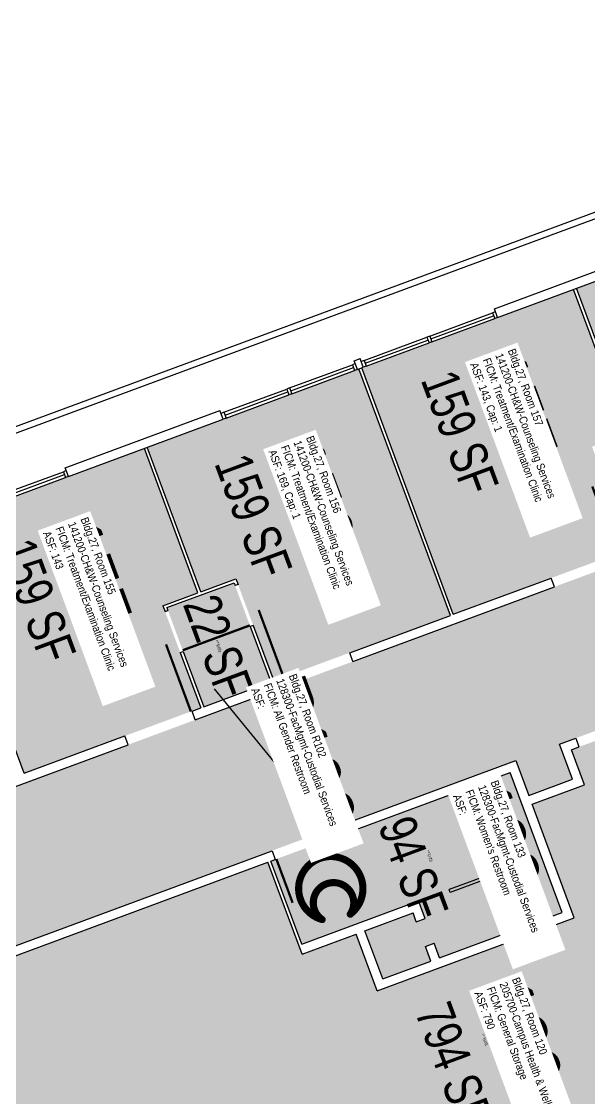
# Model space of a CAD drawing. Header units: inches. Extents: x 69209348 to 69213394, y 27661369 to 27664919.
# Drawn here: x 69210880 to 69211245, y 27662407 to 27663099 of the extents above; entities that cross this region are included whole.
import ezdxf
from ezdxf.enums import TextEntityAlignment as Align

# ---------------------------------------------------------------- set-up
doc = ezdxf.new("R2010")
doc.units = ezdxf.units.IN
doc.header["$LTSCALE"] = 100
doc.header["$MEASUREMENT"] = 0
doc.layers.get('0').update_dxf_attribs({"linetype": 'CONTINUOUS'})
for name, color, linetype in [('A-DOOR', 2, 'CONTINUOUS'), ('A-GLAZ', 1, 'CONTINUOUS'), ('A-IDEN-ICON', 4, 'CONTINUOUS'), ('A-IDEN-RNUM', 7, 'CONTINUOUS'), ('A-IDEN-SNUM', 4, 'CONTINUOUS'), ('A-IDEN-VNUM', 4, 'CONTINUOUS'), ('A-ROOF', 2, 'CONTINUOUS'), ('A-WALL', 5, 'CONTINUOUS'), ('AREA-TEXT', 3, 'CONTINUOUS'), ('Rooms-Category-Color', 7, 'CONTINUOUS'), ('Rooms-College-Color', 7, 'CONTINUOUS'), ('Rooms-Department-Color', 7, 'CONTINUOUS'), ('Rooms-Division-Color', 7, 'CONTINUOUS'), ('Rooms-Information', 7, 'CONTINUOUS')]:
    doc.layers.add(name, color=color, linetype=linetype)
doc.styles.add('CP_AREA', font='arial.ttf', dxfattribs={"height": 15})
doc.styles.add('CP_ROOMSNUMBER', font='arial.ttf', dxfattribs={"height": 1})
doc.styles.add('CP_ROOMVNUMBER', font='arial.ttf', dxfattribs={"width": 0.85, "height": 0.075})

# ---------------------------------------------------------------- blocks, each defined once
blk = doc.blocks.new('CPBATH')
at = {"color": 0, "linetype": 'ByBlock', "const_width": 0.0127}
for points in [[(0.0571, 0.0168, 0.861492), (-0.0551, 0, 1)], [(0.0571, 0.0168, 0.729002), (-0.0084, -0.0042, 1)], [(-0.0551, 0, 0.726902), (0.0487, -0.0337, 1)], [(-0.0084, -0.0042, 0.609468), (0.0487, -0.0337, 1)]]:
    blk.add_lwpolyline(points, format="xyb", dxfattribs=at)
at = {"color": 0, "linetype": 'ByBlock', "const_width": 0.00637}
for points in [[(0.0544, 0.0152, 1), (0.0599, 0.0184, 1)], [(0.0459, -0.0353, 1), (0.0515, -0.0321, 1)]]:
    blk.add_lwpolyline(points, format="xyb", close=True, dxfattribs=at)

msp = doc.modelspace()

# ---------------------------------------------------------------- hatches: boundary and pattern name
at = {"layer": 'Rooms-Category-Color', "true_color": 0xadadad}
for points in [[(69210880.39, 27662142.55), (69210761.86, 27662462.29), (69210645.59, 27662419.19), (69210612.23, 27662509.2), (69212059.96, 27663045.87), (69212093.32, 27662955.86), (69211226, 27662634.34), (69211234.34, 27662611.84), (69211206.21, 27662601.41), (69211197.87, 27662623.92), (69210826.56, 27662486.27), (69210945.09, 27662166.53)], [(69210997.39, 27662658.38), (69210973.75, 27662722.14), (69211016.89, 27662738.13), (69211040.52, 27662674.37)], [(69211112.37, 27662483.44), (69211100.89, 27662514.38), (69211131.84, 27662525.85), (69211133.92, 27662520.22), (69211139.55, 27662522.31), (69211135.38, 27662533.56), (69211060.37, 27662505.75), (69211040.55, 27662559.2), (69211194.33, 27662616.2), (69211227.7, 27662526.19), (69211196.75, 27662514.72), (69211183.2, 27662551.29), (69211177.57, 27662549.2), (69211191.13, 27662512.63), (69211148.93, 27662496.99), (69211145.46, 27662506.37), (69211139.83, 27662504.28), (69211143.31, 27662494.91)]]:
    msp.add_hatch(color=253, dxfattribs=at).paths.add_polyline_path(points)
at = {"layer": 'Rooms-Category-Color', "true_color": 0x80bc67}
for points in [[(69211318.06, 27662777.25), (69211293.73, 27662842.89), (69211271.23, 27662834.55), (69211236.82, 27662927.37), (69211372.78, 27662977.77), (69211431.52, 27662819.31)], [(69211157.73, 27662717.82), (69211098.99, 27662876.28), (69211234.94, 27662926.68), (69211269.36, 27662833.85), (69211246.85, 27662825.51), (69211271.18, 27662759.87)], [(69211042.4, 27662675.06), (69211018.07, 27662740.7), (69210995.56, 27662732.36), (69210961.15, 27662825.19), (69211097.11, 27662875.59), (69211155.85, 27662717.12)], [(69210882.06, 27662615.63), (69210823.32, 27662774.09), (69210959.28, 27662824.49), (69210993.69, 27662731.66), (69210971.18, 27662723.32), (69210995.51, 27662657.69)]]:
    msp.add_hatch(color=83, dxfattribs=at).paths.add_polyline_path(points)
at = {"layer": 'Rooms-Category-Color', "true_color": 0xe3c5e1}
msp.add_hatch(color=254, dxfattribs=at).paths.add_polyline_path([(69211306.85, 27662657.91), (69211268.4, 27662643.66), (69211238.4, 27662632.54), (69211233.71, 27662630.8), (69211242.05, 27662608.3), (69211208.3, 27662595.79), (69211235.41, 27662522.65), (69211108.82, 27662475.73), (69211095.27, 27662512.29), (69211060.58, 27662499.43), (69211038.68, 27662558.51), (69210834.27, 27662482.73), (69210870.07, 27662386.15), (69210886.06, 27662343.02), (69210908.31, 27662283.01), (69211186.79, 27662386.24), (69211227.11, 27662277.48), (69211300.24, 27662304.59), (69211332.12, 27662316.41), (69211421.2, 27662349.43)])
at = {"layer": 'Rooms-College-Color', "true_color": 0xadadad}
for points in [[(69210880.39, 27662142.55), (69210761.86, 27662462.29), (69210645.59, 27662419.19), (69210612.23, 27662509.2), (69212059.96, 27663045.87), (69212093.32, 27662955.86), (69211226, 27662634.34), (69211234.34, 27662611.84), (69211206.21, 27662601.41), (69211197.87, 27662623.92), (69210826.56, 27662486.27), (69210945.09, 27662166.53)], [(69210997.39, 27662658.38), (69210973.75, 27662722.14), (69211016.89, 27662738.13), (69211040.52, 27662674.37)], [(69211112.37, 27662483.44), (69211100.89, 27662514.38), (69211131.84, 27662525.85), (69211133.92, 27662520.22), (69211139.55, 27662522.31), (69211135.38, 27662533.56), (69211060.37, 27662505.75), (69211040.55, 27662559.2), (69211194.33, 27662616.2), (69211227.7, 27662526.19), (69211196.75, 27662514.72), (69211183.2, 27662551.29), (69211177.57, 27662549.2), (69211191.13, 27662512.63), (69211148.93, 27662496.99), (69211145.46, 27662506.37), (69211139.83, 27662504.28), (69211143.31, 27662494.91)]]:
    msp.add_hatch(color=253, dxfattribs=at).paths.add_polyline_path(points)
at = {"layer": 'Rooms-College-Color', "true_color": 0x80bc67}
for points in [[(69211318.06, 27662777.25), (69211293.73, 27662842.89), (69211271.23, 27662834.55), (69211236.82, 27662927.37), (69211372.78, 27662977.77), (69211431.52, 27662819.31)], [(69211157.73, 27662717.82), (69211098.99, 27662876.28), (69211234.94, 27662926.68), (69211269.36, 27662833.85), (69211246.85, 27662825.51), (69211271.18, 27662759.87)], [(69211042.4, 27662675.06), (69211018.07, 27662740.7), (69210995.56, 27662732.36), (69210961.15, 27662825.19), (69211097.11, 27662875.59), (69211155.85, 27662717.12)], [(69210882.06, 27662615.63), (69210823.32, 27662774.09), (69210959.28, 27662824.49), (69210993.69, 27662731.66), (69210971.18, 27662723.32), (69210995.51, 27662657.69)], [(69211306.85, 27662657.91), (69211268.4, 27662643.66), (69211238.4, 27662632.54), (69211233.71, 27662630.8), (69211242.05, 27662608.3), (69211208.3, 27662595.79), (69211235.41, 27662522.65), (69211108.82, 27662475.73), (69211095.27, 27662512.29), (69211060.58, 27662499.43), (69211038.68, 27662558.51), (69210834.27, 27662482.73), (69210870.07, 27662386.15), (69210886.06, 27662343.02), (69210908.31, 27662283.01), (69211186.79, 27662386.24), (69211227.11, 27662277.48), (69211300.24, 27662304.59), (69211332.12, 27662316.41), (69211421.2, 27662349.43)]]:
    msp.add_hatch(color=83, dxfattribs=at).paths.add_polyline_path(points)
at = {"layer": 'Rooms-Department-Color', "true_color": 0xacacac}
for points in [[(69210880.39, 27662142.55), (69210761.86, 27662462.29), (69210645.59, 27662419.19), (69210612.23, 27662509.2), (69212059.96, 27663045.87), (69212093.32, 27662955.86), (69211226, 27662634.34), (69211234.34, 27662611.84), (69211206.21, 27662601.41), (69211197.87, 27662623.92), (69210826.56, 27662486.27), (69210945.09, 27662166.53)], [(69210997.39, 27662658.38), (69210973.75, 27662722.14), (69211016.89, 27662738.13), (69211040.52, 27662674.37)], [(69211112.37, 27662483.44), (69211100.89, 27662514.38), (69211131.84, 27662525.85), (69211133.92, 27662520.22), (69211139.55, 27662522.31), (69211135.38, 27662533.56), (69211060.37, 27662505.75), (69211040.55, 27662559.2), (69211194.33, 27662616.2), (69211227.7, 27662526.19), (69211196.75, 27662514.72), (69211183.2, 27662551.29), (69211177.57, 27662549.2), (69211191.13, 27662512.63), (69211148.93, 27662496.99), (69211145.46, 27662506.37), (69211139.83, 27662504.28), (69211143.31, 27662494.91)]]:
    msp.add_hatch(color=253, dxfattribs=at).paths.add_polyline_path(points)
at = {"layer": 'Rooms-Department-Color', "true_color": 0x604aed}
for points in [[(69211318.06, 27662777.25), (69211293.73, 27662842.89), (69211271.23, 27662834.55), (69211236.82, 27662927.37), (69211372.78, 27662977.77), (69211431.52, 27662819.31)], [(69211157.73, 27662717.82), (69211098.99, 27662876.28), (69211234.94, 27662926.68), (69211269.36, 27662833.85), (69211246.85, 27662825.51), (69211271.18, 27662759.87)], [(69211042.4, 27662675.06), (69211018.07, 27662740.7), (69210995.56, 27662732.36), (69210961.15, 27662825.19), (69211097.11, 27662875.59), (69211155.85, 27662717.12)], [(69210882.06, 27662615.63), (69210823.32, 27662774.09), (69210959.28, 27662824.49), (69210993.69, 27662731.66), (69210971.18, 27662723.32), (69210995.51, 27662657.69)], [(69211306.85, 27662657.91), (69211268.4, 27662643.66), (69211238.4, 27662632.54), (69211233.71, 27662630.8), (69211242.05, 27662608.3), (69211208.3, 27662595.79), (69211235.41, 27662522.65), (69211108.82, 27662475.73), (69211095.27, 27662512.29), (69211060.58, 27662499.43), (69211038.68, 27662558.51), (69210834.27, 27662482.73), (69210870.07, 27662386.15), (69210886.06, 27662343.02), (69210908.31, 27662283.01), (69211186.79, 27662386.24), (69211227.11, 27662277.48), (69211300.24, 27662304.59), (69211332.12, 27662316.41), (69211421.2, 27662349.43)]]:
    msp.add_hatch(color=173, dxfattribs=at).paths.add_polyline_path(points)
at = {"layer": 'Rooms-Division-Color', "true_color": 0xadadad}
for points in [[(69210880.39, 27662142.55), (69210761.86, 27662462.29), (69210645.59, 27662419.19), (69210612.23, 27662509.2), (69212059.96, 27663045.87), (69212093.32, 27662955.86), (69211226, 27662634.34), (69211234.34, 27662611.84), (69211206.21, 27662601.41), (69211197.87, 27662623.92), (69210826.56, 27662486.27), (69210945.09, 27662166.53)], [(69210997.39, 27662658.38), (69210973.75, 27662722.14), (69211016.89, 27662738.13), (69211040.52, 27662674.37)], [(69211112.37, 27662483.44), (69211100.89, 27662514.38), (69211131.84, 27662525.85), (69211133.92, 27662520.22), (69211139.55, 27662522.31), (69211135.38, 27662533.56), (69211060.37, 27662505.75), (69211040.55, 27662559.2), (69211194.33, 27662616.2), (69211227.7, 27662526.19), (69211196.75, 27662514.72), (69211183.2, 27662551.29), (69211177.57, 27662549.2), (69211191.13, 27662512.63), (69211148.93, 27662496.99), (69211145.46, 27662506.37), (69211139.83, 27662504.28), (69211143.31, 27662494.91)]]:
    msp.add_hatch(color=253, dxfattribs=at).paths.add_polyline_path(points)
at = {"layer": 'Rooms-Division-Color', "true_color": 0x604aed}
for points in [[(69211318.06, 27662777.25), (69211293.73, 27662842.89), (69211271.23, 27662834.55), (69211236.82, 27662927.37), (69211372.78, 27662977.77), (69211431.52, 27662819.31)], [(69211157.73, 27662717.82), (69211098.99, 27662876.28), (69211234.94, 27662926.68), (69211269.36, 27662833.85), (69211246.85, 27662825.51), (69211271.18, 27662759.87)], [(69211042.4, 27662675.06), (69211018.07, 27662740.7), (69210995.56, 27662732.36), (69210961.15, 27662825.19), (69211097.11, 27662875.59), (69211155.85, 27662717.12)], [(69210882.06, 27662615.63), (69210823.32, 27662774.09), (69210959.28, 27662824.49), (69210993.69, 27662731.66), (69210971.18, 27662723.32), (69210995.51, 27662657.69)], [(69211306.85, 27662657.91), (69211268.4, 27662643.66), (69211238.4, 27662632.54), (69211233.71, 27662630.8), (69211242.05, 27662608.3), (69211208.3, 27662595.79), (69211235.41, 27662522.65), (69211108.82, 27662475.73), (69211095.27, 27662512.29), (69211060.58, 27662499.43), (69211038.68, 27662558.51), (69210834.27, 27662482.73), (69210870.07, 27662386.15), (69210886.06, 27662343.02), (69210908.31, 27662283.01), (69211186.79, 27662386.24), (69211227.11, 27662277.48), (69211300.24, 27662304.59), (69211332.12, 27662316.41), (69211421.2, 27662349.43)]]:
    msp.add_hatch(color=173, dxfattribs=at).paths.add_polyline_path(points)

# ---------------------------------------------------------------- linework, layer by layer
at = {"layer": 'A-DOOR'}
for points in [[(69211262.98, 27662756.83, 1.5, 1.5, 0), (69211246.99, 27662799.97, 0, 0, 0), (69211247.69, 27662800.23, 0, 0, 0.414214), (69211220.55, 27662741.11, 0, 0, 0.414214)], [(69211027.05, 27662710.7, 1.5, 1.5, 0), (69211000.8, 27662700.97, 0, 0, 0), (69211001.06, 27662700.27, 0, 0, -0.414214), (69211017.58, 27662736.25, 0, 0, -0.414214)], [(69210983.92, 27662694.71, 1.5, 1.5, 0), (69211010.17, 27662704.45, 0, 0, 0), (69211010.43, 27662703.74, 0, 0, 0.414214), (69210974.45, 27662720.27, 0, 0, 0.414214)], [(69211048.73, 27662677.41, 1.5, 1.5, 0), (69211032.74, 27662720.54, 0, 0, 0), (69211032.03, 27662720.28, 0, 0, -0.414214), (69211091.15, 27662693.14, 0, 0, -0.414214)], [(69210989.18, 27662655.34, 1.5, 1.5, 0), (69210973.2, 27662698.47, 0, 0, 0), (69210973.9, 27662698.73, 0, 0, 0.414214), (69210946.76, 27662639.61, 0, 0, 0.414214)], [(69211267.7, 27662643.4, 1.5, 1.5, 0), (69211278.82, 27662613.4, 0, 0, 0), (69211279.53, 27662613.66, 0, 0, -0.414214), (69211238.4, 27662632.54, 0, 0, -0.414214)], [(69211044.07, 27662560.5, 1.5, 1.5, 0), (69211054.5, 27662532.37, 0, 0, 0), (69211053.79, 27662532.11, 0, 0, 0.414214), (69211071.5, 27662570.67, 0, 0, 0.414214)]]:
    msp.add_lwpolyline(points, format="xyseb", dxfattribs=at)
at = {"layer": 'A-GLAZ'}
for p, q in [((69211142.6, 27662896.71), (69211182.92, 27662911.66)), ((69211143.3, 27662894.84), (69211183.62, 27662909.79)), ((69211143.99, 27662892.96), (69211184.31, 27662907.91)), ((69211100.41, 27662881.07), (69211140.73, 27662896.02)), ((69211101.1, 27662879.2), (69211141.42, 27662894.14)), ((69211101.8, 27662877.32), (69211142.12, 27662892.27)), ((69211052.59, 27662863.35), (69211092.91, 27662878.29)), ((69211053.28, 27662861.47), (69211093.6, 27662876.42)), ((69211053.98, 27662859.6), (69211094.3, 27662874.54)), ((69211010.39, 27662847.71), (69211050.71, 27662862.65)), ((69211011.09, 27662845.83), (69211051.41, 27662860.78)), ((69211011.78, 27662843.95), (69211052.1, 27662858.9)), ((69210866.93, 27662794.53), (69210907.25, 27662809.47)), ((69210867.63, 27662792.65), (69210907.95, 27662807.6)), ((69210868.32, 27662790.77), (69210908.64, 27662805.72))]:
    msp.add_line(p, q, dxfattribs=at)
at = {"layer": 'A-IDEN-VNUM'}
msp.add_lwpolyline([(69211042.76, 27662622.93), (69211004.32, 27662669.88)], dxfattribs=at)
at = {"layer": 'A-ROOF'}
for points in [[(69210709.33, 27662776.63), (69211733.24, 27663156.19)], [(69210706.97, 27662771.49), (69211738.38, 27663153.83)]]:
    msp.add_lwpolyline(points, dxfattribs=at)
at = {"layer": 'A-WALL'}
for p, q in [((69211184.1, 27662914.23), (69211283.49, 27662951.08)), ((69211186.19, 27662908.61), (69211285.58, 27662945.45)), ((69211269.36, 27662833.85), (69211234.94, 27662926.68)), ((69211271.23, 27662834.55), (69211236.82, 27662927.37)), ((69211184.8, 27662912.36), (69211182.92, 27662911.66)), ((69211186.19, 27662908.61), (69211184.1, 27662914.23)), ((69211182.92, 27662911.66), (69211184.31, 27662907.91)), ((69211186.19, 27662908.61), (69211184.31, 27662907.91)), ((69211142.6, 27662896.71), (69211140.73, 27662896.02)), ((69211140.73, 27662896.02), (69211142.12, 27662892.27)), ((69211143.99, 27662892.96), (69211142.12, 27662892.27)), ((69211142.6, 27662896.71), (69211143.99, 27662892.96)), ((69211094.78, 27662878.99), (69211092.91, 27662878.29)), ((69211092.91, 27662878.29), (69211094.3, 27662874.54)), ((69211094.09, 27662880.86), (69211097.84, 27662882.25)), ((69211096.17, 27662875.24), (69211094.09, 27662880.86)), ((69211099.92, 27662876.63), (69211097.84, 27662882.25)), ((69211100.41, 27662881.07), (69211098.53, 27662880.38)), ((69211101.8, 27662877.32), (69211099.92, 27662876.63)), ((69211100.41, 27662881.07), (69211101.8, 27662877.32)), ((69211096.17, 27662875.24), (69211094.3, 27662874.54)), ((69211096.17, 27662875.24), (69211099.92, 27662876.63)), ((69211155.85, 27662717.12), (69211097.11, 27662875.59)), ((69211157.73, 27662717.82), (69211098.99, 27662876.28)), ((69211052.59, 27662863.35), (69211050.71, 27662862.65)), ((69211050.71, 27662862.65), (69211052.1, 27662858.9)), ((69211053.98, 27662859.6), (69211052.1, 27662858.9)), ((69211052.59, 27662863.35), (69211053.98, 27662859.6)), ((69210908.43, 27662812.04), (69211007.82, 27662848.89)), ((69210910.52, 27662806.42), (69211009.91, 27662843.26)), ((69211009.91, 27662843.26), (69211007.82, 27662848.89)), ((69211010.39, 27662847.71), (69211008.52, 27662847.01)), ((69211011.78, 27662843.95), (69211009.91, 27662843.26)), ((69211010.39, 27662847.71), (69211011.78, 27662843.95)), ((69210993.69, 27662731.66), (69210959.28, 27662824.49)), ((69210995.56, 27662732.36), (69210961.15, 27662825.19)), ((69210909.13, 27662810.17), (69210907.25, 27662809.47)), ((69210907.25, 27662809.47), (69210908.64, 27662805.72)), ((69210910.52, 27662806.42), (69210908.43, 27662812.04)), ((69210910.52, 27662806.42), (69210908.64, 27662805.72)), ((69210882.06, 27662615.63), (69210823.32, 27662774.09)), ((69210995.56, 27662732.36), (69211018.07, 27662740.7)), ((69211018.07, 27662740.7), (69211019.46, 27662736.95)), ((69211157.73, 27662717.82), (69211220.55, 27662741.11)), ((69211222.63, 27662735.48), (69211220.55, 27662741.11)), ((69210973.75, 27662722.14), (69211016.89, 27662738.13)), ((69211016.89, 27662738.13), (69211017.58, 27662736.25)), ((69211019.46, 27662736.95), (69211017.58, 27662736.25)), ((69211093.24, 27662687.51), (69211222.63, 27662735.48)), ((69210971.18, 27662723.32), (69210993.69, 27662731.66)), ((69210971.18, 27662723.32), (69210972.57, 27662719.57)), ((69210972.57, 27662719.57), (69210974.45, 27662720.27)), ((69210973.75, 27662722.14), (69210974.45, 27662720.27)), ((69211091.15, 27662693.14), (69211155.85, 27662717.12)), ((69211029.19, 27662710.7), (69211027.31, 27662710)), ((69211027.31, 27662710), (69211040.52, 27662674.37)), ((69211029.19, 27662710.7), (69211042.4, 27662675.06)), ((69210982.31, 27662693.32), (69210984.18, 27662694.01)), ((69210982.31, 27662693.32), (69210995.51, 27662657.69)), ((69210984.18, 27662694.01), (69210997.39, 27662658.38)), ((69211093.24, 27662687.51), (69211091.15, 27662693.14)), ((69211042.4, 27662675.06), (69211048.02, 27662677.15)), ((69211050.11, 27662671.52), (69211048.02, 27662677.15)), ((69210991.97, 27662649.97), (69211050.11, 27662671.52)), ((69210997.39, 27662658.38), (69211040.52, 27662674.37)), ((69210989.89, 27662655.6), (69210995.51, 27662657.69)), ((69210991.97, 27662649.97), (69210989.89, 27662655.6)), ((69210882.06, 27662615.63), (69210946.76, 27662639.61)), ((69210948.84, 27662633.99), (69210946.76, 27662639.61)), ((69211226, 27662634.34), (69211236.31, 27662638.17)), ((69211236.31, 27662638.17), (69211238.4, 27662632.54)), ((69210817.57, 27662585.32), (69210948.84, 27662633.99)), ((69211234.34, 27662611.84), (69211226, 27662634.34)), ((69211233.71, 27662630.8), (69211238.4, 27662632.54)), ((69211242.05, 27662608.3), (69211233.71, 27662630.8)), ((69211069.41, 27662576.3), (69211197.87, 27662623.92)), ((69211197.87, 27662623.92), (69211206.21, 27662601.41)), ((69211071.5, 27662570.67), (69211194.33, 27662616.2)), ((69211227.7, 27662526.19), (69211194.33, 27662616.2)), ((69211206.21, 27662601.41), (69211234.34, 27662611.84)), ((69211208.3, 27662595.79), (69211242.05, 27662608.3)), ((69211235.41, 27662522.65), (69211208.3, 27662595.79)), ((69211069.41, 27662576.3), (69211071.5, 27662570.67)), ((69210826.56, 27662486.27), (69211041.28, 27662565.87)), ((69211041.28, 27662565.87), (69211043.37, 27662560.24)), ((69211040.55, 27662559.2), (69211043.37, 27662560.24)), ((69211060.37, 27662505.75), (69211040.55, 27662559.2)), ((69210834.27, 27662482.73), (69211038.68, 27662558.51)), ((69211060.58, 27662499.43), (69211038.68, 27662558.51)), ((69211183.2, 27662551.29), (69211155.07, 27662540.86)), ((69211178.27, 27662547.33), (69211155.76, 27662538.98)), ((69211191.13, 27662512.63), (69211178.27, 27662547.33)), ((69211196.75, 27662514.72), (69211183.2, 27662551.29)), ((69211155.76, 27662538.98), (69211155.07, 27662540.86)), ((69211060.37, 27662505.75), (69211135.38, 27662533.56)), ((69211139.55, 27662522.31), (69211135.38, 27662533.56)), ((69211100.89, 27662514.38), (69211131.84, 27662525.85)), ((69211133.92, 27662520.22), (69211131.84, 27662525.85)), ((69211196.75, 27662514.72), (69211227.7, 27662526.19)), ((69211108.82, 27662475.73), (69211235.41, 27662522.65)), ((69211133.92, 27662520.22), (69211139.55, 27662522.31)), ((69211060.58, 27662499.43), (69211095.27, 27662512.29)), ((69211108.82, 27662475.73), (69211095.27, 27662512.29)), ((69211112.37, 27662483.44), (69211100.89, 27662514.38)), ((69211148.93, 27662496.99), (69211191.13, 27662512.63)), ((69211139.83, 27662504.28), (69211145.46, 27662506.37)), ((69211143.31, 27662494.91), (69211139.83, 27662504.28)), ((69211148.93, 27662496.99), (69211145.46, 27662506.37)), ((69211112.37, 27662483.44), (69211143.31, 27662494.91))]:
    msp.add_line(p, q, dxfattribs=at)

# ---------------------------------------------------------------- block references
at = {"layer": 'A-IDEN-ICON', "xscale": 359.9999999999999, "yscale": 359.9999999999999, "zscale": 359.9999999999999, "rotation": 290.339532989595}
msp.add_blockref('CPBATH', (69211078.74, 27662542.24), dxfattribs=at)

# ---------------------------------------------------------------- texts
at = {"layer": 'A-IDEN-RNUM', "style": 'CP_ROOMSNUMBER', "width": 0.85}
for s, p in [('0157-00', (69211190.17, 27662863.38)), ('0156-00', (69211057.96, 27662814.37)), ('0155-00', (69210914.97, 27662761.37)), ('R102-00', (69211006.79, 27662695.76)), ('0133-00', (69211142.33, 27662560.89)), ('0120-00', (69211177.76, 27662442.68))]:
    msp.add_text(s, height=1, rotation=290.34, dxfattribs=at).set_placement(p, align=Align.MIDDLE)
at = {"layer": 'A-IDEN-SNUM', "style": 'CP_ROOMSNUMBER', "width": 0.85}
for s, p in [('0270015700', (69211190.67, 27662865.29)), ('0270015600', (69211058.46, 27662816.29)), ('0270015500', (69210915.47, 27662763.28)), ('0270R10200', (69211007.29, 27662697.68)), ('0270013300', (69211142.83, 27662562.8)), ('0270012000', (69211178.26, 27662444.59))]:
    msp.add_text(s, height=1, rotation=290.34, dxfattribs=at).set_placement(p, align=Align.MIDDLE)
at = {"layer": 'A-IDEN-VNUM', "style": 'CP_ROOMVNUMBER', "width": 0.85}
for s, p in [('157', (69211196.11, 27662850.64)), ('156', (69211066.5, 27662794.6)), ('155', (69210923.06, 27662742.81)), ('R102', (69211062.16, 27662627.59)), ('133', (69211186.4, 27662573.66)), ('120', (69211200.15, 27662447.01))]:
    msp.add_text(s, height=36, rotation=290.33953, dxfattribs=at).set_placement(p, align=Align.MIDDLE)
at = {"layer": 'AREA-TEXT', "style": 'CP_AREA', "width": 0.75}
for s, p in [('159 SF', (69211161.96, 27662834.72)), ('159 SF', (69211029.37, 27662781.05)), ('159 SF', (69210890.55, 27662726.56)), ('22 SF', (69211006.75, 27662697.06)), ('94 SF', (69211132.09, 27662554.67)), ('794 SF', (69211158.21, 27662428.48))]:
    msp.add_text(s, height=24, rotation=290.33953, dxfattribs=at).set_placement(p, align=Align.MIDDLE_CENTER)

# ---------------------------------------------------------------- next in the draw order: texts
at = {"layer": 'Rooms-Information', "width": 115.2, "attachment_point": 7, "rotation": 290.33953, "style": 'CP_ROOMVNUMBER', "bg_fill": 3, "box_fill_scale": 1.5, "bg_fill_color": 256, "bg_fill_true_color": 13158600, "bg_fill_transparency": 0}
for s, insert, char_height in [('Bldg.27, Room 157^M^J141200-CH&W-Counseling Services^M^JFICM: Treatment/Examination Clinic^M^JASF: 143, Cap: 1', (69211167.05, 27662877.9), 5.14286), ('Bldg.27, Room 156^M^J141200-CH&W-Counseling Services^M^JFICM: Treatment/Examination Clinic^M^JASF: 169, Cap: 1', (69211037.45, 27662821.87), 5.14286), ('Bldg.27, Room 155^M^J141200-CH&W-Counseling Services^M^JFICM: Treatment/Examination Clinic^M^JASF: 143', (69210894.01, 27662770.07), 5.14286), ('Bldg.27, Room R102^M^J128300-FacMgmt-Custodial Services^M^JFICM: All Gender Restroom^M^JASF: ', (69211027.74, 27662669.32), 5.1429), ("Bldg.27, Room 133^M^J128300-FacMgmt-Custodial Services^M^JFICM: Women's Restroom^M^JASF: ", (69211157.36, 27662600.93), 5.1429)]:
    msp.add_mtext(s, dxfattribs=dict(at, insert=insert, char_height=char_height))

# ---------------------------------------------------------------- next in the draw order: texts
at = {"layer": 'Rooms-Information', "insert": (69211171.1, 27662474.27), "char_height": 5.1429, "width": 115.2, "attachment_point": 7, "rotation": 290.33953, "style": 'CP_ROOMVNUMBER', "bg_fill": 3, "box_fill_scale": 1.5, "bg_fill_color": 256, "bg_fill_true_color": 13158600, "bg_fill_transparency": 0}
msp.add_mtext('Bldg.27, Room 120^M^J205700-Campus Health & Wellbeing^M^JFICM: General Storage^M^JASF: 790', dxfattribs=at)

doc.saveas('drawing.dxf')
